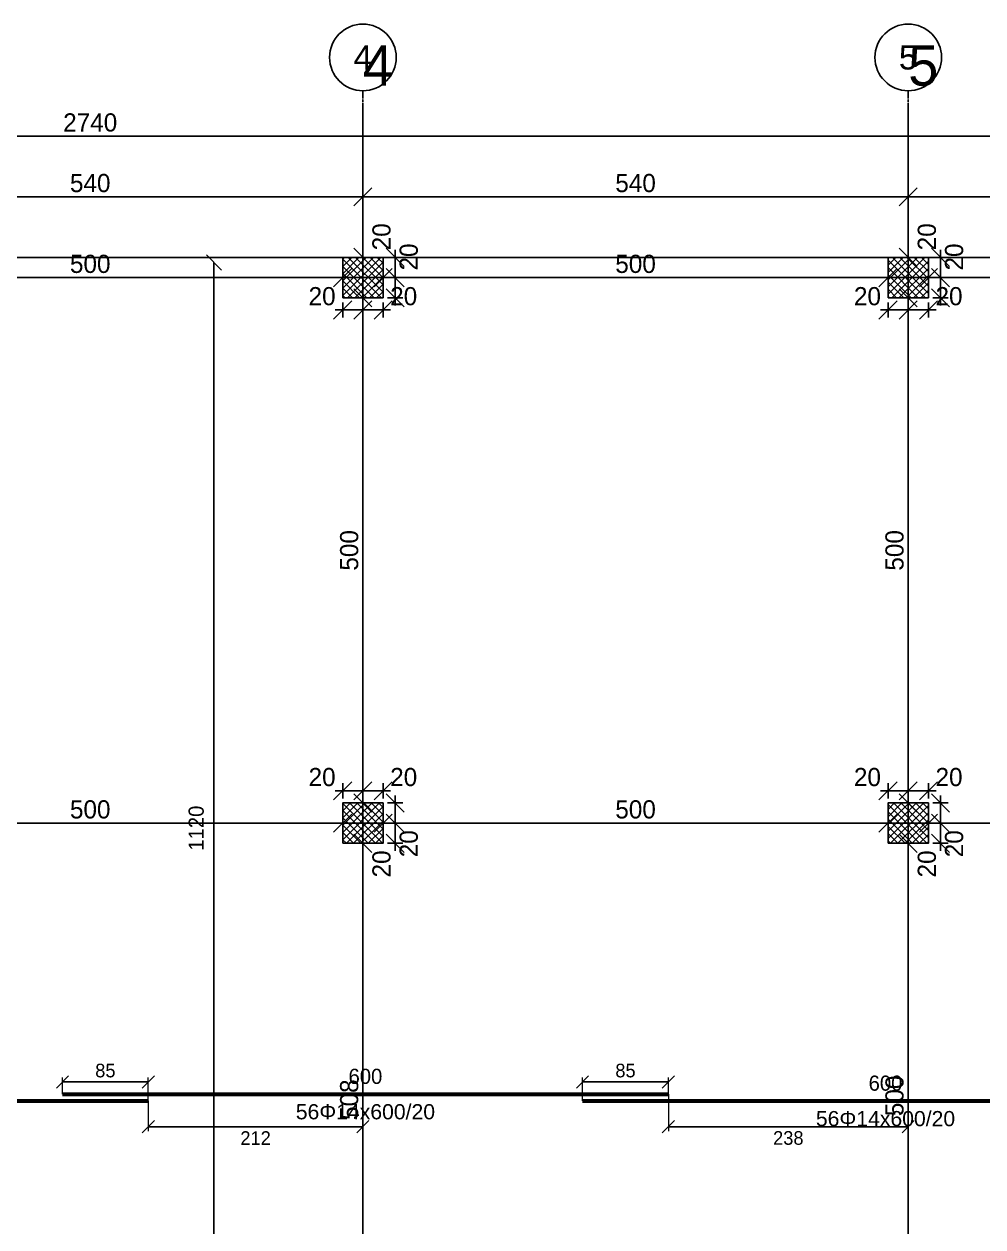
# Model space of a CAD drawing. Header units: centimetres. Extents: x -231 to 7431, y -4464 to 7215.
# Drawn here: x 1304 to 2254, y -2370 to -1179 of the extents above; entities that cross this region are included whole.
import ezdxf
from ezdxf.enums import TextEntityAlignment as Align

# ---------------------------------------------------------------- set-up
doc = ezdxf.new("R2010")
doc.units = ezdxf.units.CM
doc.linetypes.add('DASHDOT', pattern=[3.556, 2.54, -0.508, 0, -0.508])
for name, color, linetype in [('AXIS', 8, 'Continuous'), ('COLUMN', 3, 'Continuous'), ('FW_AXIS', 7, 'Continuous'), ('FW_COLUMN_HATCH', 8, 'Continuous'), ('FW_DIM', 7, 'Continuous'), ('REB_TOP_MESH_X', 5, 'Continuous'), ('REB_TOP_MESH_X_AXDIM', 5, 'Continuous'), ('REB_TOP_MESH_X_LAP', 5, 'Continuous'), ('REB_TOP_MESH_X_RANGE', 5, 'Continuous'), ('REB_TOP_MESH_X_TEXT', 5, 'Continuous'), ('SLAB', 7, 'Continuous')]:
    doc.layers.add(name, color=color, linetype=linetype)
doc.styles.add('REBAR_TXT', font='arial.ttf')
doc.dimstyles.new('FW_DIM', dxfattribs={"dimtxt": 18, "dimasz": 9, "dimexe": 7.5, "dimexo": 4.5, "dimgap": 4.5, "dimtad": 1, "dimdec": 0, "dimtxsty": 'Standard', "dimtsz": 9, "dimcen": 2.5, "dimdle": 7.5, "dimclrd": 256, "dimclre": 256, "dimclrt": 7, "dimazin": 3, "dimtfac": 1, "dimtmove": 2, "dimatfit": 3})
doc.dimstyles.new('REBAR LAP', dxfattribs={"dimtxt": 13.5, "dimasz": 2.5, "dimexe": 4.5, "dimexo": 0, "dimgap": 4.5, "dimtad": 1, "dimdec": 0, "dimtxsty": 'Standard', "dimtsz": 6, "dimcen": 2.5, "dimclrd": 6, "dimclre": 6, "dimclrt": 7, "dimazin": 3, "dimtfac": 1, "dimtmove": 2, "dimatfit": 3, "dimlwd": 25, "dimlwe": 18})
doc.dimstyles.new('REBAR M-200', dxfattribs={"dimtxt": 15, "dimasz": 15, "dimexe": 25, "dimexo": 12.5, "dimgap": 10, "dimtad": 1, "dimdec": 0, "dimtxsty": 'Standard', "dimblk": 'NONE', "dimcen": 50, "dimse1": 1, "dimse2": 1, "dimclrd": 6, "dimclre": 6, "dimclrt": 7, "dimazin": 3, "dimtfac": 1, "dimtmove": 2, "dimatfit": 3, "dimldrblk": 'NONE', "dimlwd": 53})
doc.dimstyles.new('REBAR RANGE', dxfattribs={"dimtxt": 15, "dimasz": 2.5, "dimexe": 0, "dimexo": 0, "dimgap": 10, "dimtad": 1, "dimdec": 0, "dimtxsty": 'Standard', "dimtsz": 7.5, "dimcen": 2.5, "dimse1": 1, "dimse2": 1, "dimclrd": 6, "dimclre": 6, "dimclrt": 7, "dimazin": 3, "dimtfac": 1, "dimtmove": 2, "dimatfit": 3, "dimlwd": 25})

# ---------------------------------------------------------------- blocks, each defined once
blk = doc.blocks.new('*D1083')
at = {"color": 6, "lineweight": 53}
blk.add_line((827.5, -2245), (1427.5, -2245), dxfattribs=at)
at = {"layer": 'Defpoints'}
for p in [(827.5, -2245), (827.5, -2245), (1427.5, -2245)]:
    blk.add_point(p, dxfattribs=at)
at = {"layer": 'REB_TOP_MESH_X', "color": 7, "insert": (1127.5, -2227.5), "char_height": 15, "attachment_point": 5}
blk.add_mtext('600', dxfattribs=at)
blk = doc.blocks.new('_NONE')
blk = doc.blocks.new('*D1084')
at = {"color": 6, "lineweight": 53}
blk.add_line((1342.5, -2238.25), (1942.5, -2238.25), dxfattribs=at)
at = {"layer": 'Defpoints'}
for p in [(1342.5, -2238.25), (1342.5, -2238.25), (1942.5, -2238.25)]:
    blk.add_point(p, dxfattribs=at)
at = {"layer": 'REB_TOP_MESH_X', "color": 7, "insert": (1642.5, -2220.75), "char_height": 15, "attachment_point": 5}
blk.add_mtext('600', dxfattribs=at)
blk = doc.blocks.new('*D1085')
at = {"color": 6, "lineweight": 53}
blk.add_line((1857.5, -2245), (2457.5, -2245), dxfattribs=at)
at = {"layer": 'Defpoints'}
for p in [(1857.5, -2245), (1857.5, -2245), (2457.5, -2245)]:
    blk.add_point(p, dxfattribs=at)
at = {"layer": 'REB_TOP_MESH_X', "color": 7, "insert": (2157.5, -2227.5), "char_height": 15, "attachment_point": 5}
blk.add_mtext('600', dxfattribs=at)
blk = doc.blocks.new('_OBLIQUE')
at = {"color": 0, "linetype": 'BYBLOCK'}
blk.add_line((-0.5, -0.5), (0.5, 0.5), dxfattribs=at)
blk = doc.blocks.new('*D1091')
at = {"color": 6, "lineweight": 18}
for p, q in [((1342.5, -2238.25), (1342.5, -2221.75)), ((1427.5, -2245), (1427.5, -2221.75))]:
    blk.add_line(p, q, dxfattribs=at)
at = {"color": 6, "lineweight": 25}
blk.add_line((1342.5, -2226.25), (1427.5, -2226.25), dxfattribs=at)
at = {"layer": 'Defpoints'}
for p in [(1342.5, -2226.25), (1342.5, -2238.25), (1427.5, -2245)]:
    blk.add_point(p, dxfattribs=at)
at = {"layer": 'REB_TOP_MESH_X_LAP', "color": 6, "xscale": 12, "yscale": 12}
for p in [(1342.5, -2226.25), (1427.5, -2226.25)]:
    blk.add_blockref('_OBLIQUE', p, dxfattribs=at)
at = {"layer": 'REB_TOP_MESH_X_LAP', "color": 7, "insert": (1385, -2215), "char_height": 13.5, "attachment_point": 5}
blk.add_mtext('85', dxfattribs=at)
blk = doc.blocks.new('*D1092')
at = {"color": 6, "lineweight": 18}
for p, q in [((1427.5, -2245), (1427.5, -2275)), ((1640, -2245), (1640, -2275))]:
    blk.add_line(p, q, dxfattribs=at)
at = {"color": 6, "lineweight": 25}
blk.add_line((1640, -2270.5), (1427.5, -2270.5), dxfattribs=at)
at = {"layer": 'Defpoints'}
for p in [(1427.5, -2245), (1640, -2245), (1640, -2270.5)]:
    blk.add_point(p, dxfattribs=at)
at = {"layer": 'REB_TOP_MESH_X_AXDIM', "color": 6, "xscale": 12, "yscale": 12}
for p in [(1427.5, -2270.5), (1640, -2270.5)]:
    blk.add_blockref('_OBLIQUE', p, dxfattribs=at)
at = {"layer": 'REB_TOP_MESH_X_AXDIM', "color": 7, "insert": (1533.75, -2281.75), "char_height": 13.5, "attachment_point": 5}
blk.add_mtext('212', dxfattribs=at)
blk = doc.blocks.new('*D1093')
at = {"color": 6, "lineweight": 18}
for p, q in [((1857.5, -2245), (1857.5, -2221.75)), ((1942.5, -2238.25), (1942.5, -2221.75))]:
    blk.add_line(p, q, dxfattribs=at)
at = {"color": 6, "lineweight": 25}
blk.add_line((1857.5, -2226.25), (1942.5, -2226.25), dxfattribs=at)
at = {"layer": 'Defpoints'}
for p in [(1857.5, -2226.25), (1942.5, -2238.25), (1857.5, -2245)]:
    blk.add_point(p, dxfattribs=at)
at = {"layer": 'REB_TOP_MESH_X_LAP', "color": 6, "xscale": 12, "yscale": 12}
for p in [(1857.5, -2226.25), (1942.5, -2226.25)]:
    blk.add_blockref('_OBLIQUE', p, dxfattribs=at)
at = {"layer": 'REB_TOP_MESH_X_LAP', "color": 7, "insert": (1900, -2215), "char_height": 13.5, "attachment_point": 5}
blk.add_mtext('85', dxfattribs=at)
blk = doc.blocks.new('*D1094')
at = {"color": 6, "lineweight": 18}
for p, q in [((1942.5, -2238.25), (1942.5, -2275)), ((2180, -2238.25), (2180, -2275))]:
    blk.add_line(p, q, dxfattribs=at)
at = {"color": 6, "lineweight": 25}
blk.add_line((2180, -2270.5), (1942.5, -2270.5), dxfattribs=at)
at = {"layer": 'Defpoints'}
for p in [(1942.5, -2238.25), (2180, -2238.25), (2180, -2270.5)]:
    blk.add_point(p, dxfattribs=at)
at = {"layer": 'REB_TOP_MESH_X_AXDIM', "color": 6, "xscale": 12, "yscale": 12}
for p in [(1942.5, -2270.5), (2180, -2270.5)]:
    blk.add_blockref('_OBLIQUE', p, dxfattribs=at)
at = {"layer": 'REB_TOP_MESH_X_AXDIM', "color": 7, "insert": (2061.25, -2281.75), "char_height": 13.5, "attachment_point": 5}
blk.add_mtext('238', dxfattribs=at)
blk = doc.blocks.new('*D1161')
at = {"color": 6, "lineweight": 25}
blk.add_line((1492.5, -2535), (1492.5, -1415), dxfattribs=at)
at = {"layer": 'Defpoints'}
for p in [(1492.5, -1415), (1492.5, -2535), (1492.5, -2535)]:
    blk.add_point(p, dxfattribs=at)
at = {"layer": 'REB_TOP_MESH_X_RANGE', "color": 6, "xscale": 15, "yscale": 15, "rotation": 90}
for p in [(1492.5, -1415), (1492.5, -2535)]:
    blk.add_blockref('_OBLIQUE', p, dxfattribs=at)
at = {"layer": 'REB_TOP_MESH_X_RANGE', "color": 7, "insert": (1475, -1975), "char_height": 15, "attachment_point": 5, "rotation": 90}
blk.add_mtext('1120', dxfattribs=at)
blk = doc.blocks.new('*D1253')
for p, q in [((1612.5, -1938), (1647.5, -1938)), ((1620, -1945.5), (1620, -1930.5)), ((1640, -1945.5), (1640, -1930.5))]:
    blk.add_line(p, q)
at = {"layer": 'Defpoints'}
for p in [(1620, -1938), (1620, -1950), (1640, -1950)]:
    blk.add_point(p, dxfattribs=at)
at = {"layer": 'FW_DIM', "xscale": 18, "yscale": 18}
for p in [(1620, -1938), (1640, -1938)]:
    blk.add_blockref('_OBLIQUE', p, dxfattribs=at)
at = {"layer": 'FW_DIM', "color": 7, "insert": (1599.6, -1924.5), "char_height": 18, "attachment_point": 5}
blk.add_mtext('20', dxfattribs=at)
blk = doc.blocks.new('*D1254')
for p, q in [((1632.5, -1938), (1667.5, -1938)), ((1640, -1945.5), (1640, -1930.5)), ((1660, -1945.5), (1660, -1930.5))]:
    blk.add_line(p, q)
at = {"layer": 'Defpoints'}
for p in [(1640, -1938), (1640, -1950), (1660, -1950)]:
    blk.add_point(p, dxfattribs=at)
at = {"layer": 'FW_DIM', "xscale": 18, "yscale": 18}
for p in [(1640, -1938), (1660, -1938)]:
    blk.add_blockref('_OBLIQUE', p, dxfattribs=at)
at = {"layer": 'FW_DIM', "color": 7, "insert": (1680.4, -1924.5), "char_height": 18, "attachment_point": 5}
blk.add_mtext('20', dxfattribs=at)
blk = doc.blocks.new('*D1255')
for p, q in [((1672, -1997.5), (1672, -1962.5)), ((1664.5, -1970), (1679.5, -1970)), ((1664.5, -1990), (1679.5, -1990))]:
    blk.add_line(p, q)
at = {"layer": 'Defpoints'}
for p in [(1660, -1970), (1660, -1990), (1672, -1990)]:
    blk.add_point(p, dxfattribs=at)
at = {"layer": 'FW_DIM', "xscale": 18, "yscale": 18, "rotation": 90}
for p in [(1672, -1970), (1672, -1990)]:
    blk.add_blockref('_OBLIQUE', p, dxfattribs=at)
at = {"layer": 'FW_DIM', "color": 7, "insert": (1658.5, -2010.4), "char_height": 18, "attachment_point": 5, "rotation": 90}
blk.add_mtext('20', dxfattribs=at)
blk = doc.blocks.new('*D1256')
for p, q in [((1664.5, -1950), (1679.5, -1950)), ((1672, -1977.5), (1672, -1942.5)), ((1664.5, -1970), (1679.5, -1970))]:
    blk.add_line(p, q)
at = {"layer": 'Defpoints'}
for p in [(1660, -1950), (1660, -1970), (1672, -1970)]:
    blk.add_point(p, dxfattribs=at)
at = {"layer": 'FW_DIM', "xscale": 18, "yscale": 18, "rotation": 90}
for p in [(1672, -1950), (1672, -1970)]:
    blk.add_blockref('_OBLIQUE', p, dxfattribs=at)
at = {"layer": 'FW_DIM', "color": 7, "insert": (1685.5, -1990.4), "char_height": 18, "attachment_point": 5, "rotation": 90}
blk.add_mtext('20', dxfattribs=at)
blk = doc.blocks.new('*D1257')
for p, q in [((1612.5, -1462), (1647.5, -1462)), ((1620, -1454.5), (1620, -1469.5)), ((1640, -1454.5), (1640, -1469.5))]:
    blk.add_line(p, q)
at = {"layer": 'Defpoints'}
for p in [(1620, -1450), (1640, -1450), (1620, -1462)]:
    blk.add_point(p, dxfattribs=at)
at = {"layer": 'FW_DIM', "xscale": 18, "yscale": 18}
for p in [(1620, -1462), (1640, -1462)]:
    blk.add_blockref('_OBLIQUE', p, dxfattribs=at)
at = {"layer": 'FW_DIM', "color": 7, "insert": (1599.6, -1448.5), "char_height": 18, "attachment_point": 5}
blk.add_mtext('20', dxfattribs=at)
blk = doc.blocks.new('*D1258')
for p, q in [((1632.5, -1462), (1667.5, -1462)), ((1640, -1454.5), (1640, -1469.5)), ((1660, -1454.5), (1660, -1469.5))]:
    blk.add_line(p, q)
at = {"layer": 'Defpoints'}
for p in [(1640, -1450), (1660, -1450), (1640, -1462)]:
    blk.add_point(p, dxfattribs=at)
at = {"layer": 'FW_DIM', "xscale": 18, "yscale": 18}
for p in [(1640, -1462), (1660, -1462)]:
    blk.add_blockref('_OBLIQUE', p, dxfattribs=at)
at = {"layer": 'FW_DIM', "color": 7, "insert": (1680.4, -1448.5), "char_height": 18, "attachment_point": 5}
blk.add_mtext('20', dxfattribs=at)
blk = doc.blocks.new('*D1259')
for p, q in [((1672, -1457.5), (1672, -1422.5)), ((1664.5, -1430), (1679.5, -1430)), ((1664.5, -1450), (1679.5, -1450))]:
    blk.add_line(p, q)
at = {"layer": 'Defpoints'}
for p in [(1660, -1430), (1660, -1450), (1672, -1450)]:
    blk.add_point(p, dxfattribs=at)
at = {"layer": 'FW_DIM', "xscale": 18, "yscale": 18, "rotation": 90}
for p in [(1672, -1430), (1672, -1450)]:
    blk.add_blockref('_OBLIQUE', p, dxfattribs=at)
at = {"layer": 'FW_DIM', "color": 7, "insert": (1685.5, -1409.6), "char_height": 18, "attachment_point": 5, "rotation": 90}
blk.add_mtext('20', dxfattribs=at)
blk = doc.blocks.new('*D1260')
for p, q in [((1672, -1437.5), (1672, -1402.5)), ((1664.5, -1410), (1679.5, -1410)), ((1664.5, -1430), (1679.5, -1430))]:
    blk.add_line(p, q)
at = {"layer": 'Defpoints'}
for p in [(1660, -1410), (1660, -1430), (1672, -1430)]:
    blk.add_point(p, dxfattribs=at)
at = {"layer": 'FW_DIM', "xscale": 18, "yscale": 18, "rotation": 90}
for p in [(1672, -1410), (1672, -1430)]:
    blk.add_blockref('_OBLIQUE', p, dxfattribs=at)
at = {"layer": 'FW_DIM', "color": 7, "insert": (1658.5, -1389.6), "char_height": 18, "attachment_point": 5, "rotation": 90}
blk.add_mtext('20', dxfattribs=at)
blk = doc.blocks.new('*D1277')
for p, q in [((2152.5, -1938), (2187.5, -1938)), ((2160, -1945.5), (2160, -1930.5)), ((2180, -1945.5), (2180, -1930.5))]:
    blk.add_line(p, q)
at = {"layer": 'Defpoints'}
for p in [(2160, -1938), (2160, -1950), (2180, -1950)]:
    blk.add_point(p, dxfattribs=at)
at = {"layer": 'FW_DIM', "xscale": 18, "yscale": 18}
for p in [(2160, -1938), (2180, -1938)]:
    blk.add_blockref('_OBLIQUE', p, dxfattribs=at)
at = {"layer": 'FW_DIM', "color": 7, "insert": (2139.6, -1924.5), "char_height": 18, "attachment_point": 5}
blk.add_mtext('20', dxfattribs=at)
blk = doc.blocks.new('*D1278')
for p, q in [((2172.5, -1938), (2207.5, -1938)), ((2180, -1945.5), (2180, -1930.5)), ((2200, -1945.5), (2200, -1930.5))]:
    blk.add_line(p, q)
at = {"layer": 'Defpoints'}
for p in [(2180, -1938), (2180, -1950), (2200, -1950)]:
    blk.add_point(p, dxfattribs=at)
at = {"layer": 'FW_DIM', "xscale": 18, "yscale": 18}
for p in [(2180, -1938), (2200, -1938)]:
    blk.add_blockref('_OBLIQUE', p, dxfattribs=at)
at = {"layer": 'FW_DIM', "color": 7, "insert": (2220.4, -1924.5), "char_height": 18, "attachment_point": 5}
blk.add_mtext('20', dxfattribs=at)
blk = doc.blocks.new('*D1279')
for p, q in [((2212, -1997.5), (2212, -1962.5)), ((2204.5, -1970), (2219.5, -1970)), ((2204.5, -1990), (2219.5, -1990))]:
    blk.add_line(p, q)
at = {"layer": 'Defpoints'}
for p in [(2200, -1970), (2200, -1990), (2212, -1990)]:
    blk.add_point(p, dxfattribs=at)
at = {"layer": 'FW_DIM', "xscale": 18, "yscale": 18, "rotation": 90}
for p in [(2212, -1970), (2212, -1990)]:
    blk.add_blockref('_OBLIQUE', p, dxfattribs=at)
at = {"layer": 'FW_DIM', "color": 7, "insert": (2198.5, -2010.4), "char_height": 18, "attachment_point": 5, "rotation": 90}
blk.add_mtext('20', dxfattribs=at)
blk = doc.blocks.new('*D1280')
for p, q in [((2204.5, -1950), (2219.5, -1950)), ((2212, -1977.5), (2212, -1942.5)), ((2204.5, -1970), (2219.5, -1970))]:
    blk.add_line(p, q)
at = {"layer": 'Defpoints'}
for p in [(2200, -1950), (2200, -1970), (2212, -1970)]:
    blk.add_point(p, dxfattribs=at)
at = {"layer": 'FW_DIM', "xscale": 18, "yscale": 18, "rotation": 90}
for p in [(2212, -1950), (2212, -1970)]:
    blk.add_blockref('_OBLIQUE', p, dxfattribs=at)
at = {"layer": 'FW_DIM', "color": 7, "insert": (2225.5, -1990.4), "char_height": 18, "attachment_point": 5, "rotation": 90}
blk.add_mtext('20', dxfattribs=at)
blk = doc.blocks.new('*D1281')
for p, q in [((2152.5, -1462), (2187.5, -1462)), ((2160, -1454.5), (2160, -1469.5)), ((2180, -1454.5), (2180, -1469.5))]:
    blk.add_line(p, q)
at = {"layer": 'Defpoints'}
for p in [(2160, -1450), (2180, -1450), (2160, -1462)]:
    blk.add_point(p, dxfattribs=at)
at = {"layer": 'FW_DIM', "xscale": 18, "yscale": 18}
for p in [(2160, -1462), (2180, -1462)]:
    blk.add_blockref('_OBLIQUE', p, dxfattribs=at)
at = {"layer": 'FW_DIM', "color": 7, "insert": (2139.6, -1448.5), "char_height": 18, "attachment_point": 5}
blk.add_mtext('20', dxfattribs=at)
blk = doc.blocks.new('*D1282')
for p, q in [((2172.5, -1462), (2207.5, -1462)), ((2180, -1454.5), (2180, -1469.5)), ((2200, -1454.5), (2200, -1469.5))]:
    blk.add_line(p, q)
at = {"layer": 'Defpoints'}
for p in [(2180, -1450), (2200, -1450), (2180, -1462)]:
    blk.add_point(p, dxfattribs=at)
at = {"layer": 'FW_DIM', "xscale": 18, "yscale": 18}
for p in [(2180, -1462), (2200, -1462)]:
    blk.add_blockref('_OBLIQUE', p, dxfattribs=at)
at = {"layer": 'FW_DIM', "color": 7, "insert": (2220.4, -1448.5), "char_height": 18, "attachment_point": 5}
blk.add_mtext('20', dxfattribs=at)
blk = doc.blocks.new('*D1283')
for p, q in [((2212, -1457.5), (2212, -1422.5)), ((2204.5, -1430), (2219.5, -1430)), ((2204.5, -1450), (2219.5, -1450))]:
    blk.add_line(p, q)
at = {"layer": 'Defpoints'}
for p in [(2200, -1430), (2200, -1450), (2212, -1450)]:
    blk.add_point(p, dxfattribs=at)
at = {"layer": 'FW_DIM', "xscale": 18, "yscale": 18, "rotation": 90}
for p in [(2212, -1430), (2212, -1450)]:
    blk.add_blockref('_OBLIQUE', p, dxfattribs=at)
at = {"layer": 'FW_DIM', "color": 7, "insert": (2225.5, -1409.6), "char_height": 18, "attachment_point": 5, "rotation": 90}
blk.add_mtext('20', dxfattribs=at)
blk = doc.blocks.new('*D1284')
for p, q in [((2212, -1437.5), (2212, -1402.5)), ((2204.5, -1410), (2219.5, -1410)), ((2204.5, -1430), (2219.5, -1430))]:
    blk.add_line(p, q)
at = {"layer": 'Defpoints'}
for p in [(2200, -1410), (2200, -1430), (2212, -1430)]:
    blk.add_point(p, dxfattribs=at)
at = {"layer": 'FW_DIM', "xscale": 18, "yscale": 18, "rotation": 90}
for p in [(2212, -1410), (2212, -1430)]:
    blk.add_blockref('_OBLIQUE', p, dxfattribs=at)
at = {"layer": 'FW_DIM', "color": 7, "insert": (2198.5, -1389.6), "char_height": 18, "attachment_point": 5, "rotation": 90}
blk.add_mtext('20', dxfattribs=at)
blk = doc.blocks.new('*D1354')
for p, q in [((1120, -1965.5), (1120, -1962.5)), ((1620, -1965.5), (1620, -1962.5)), ((1112.5, -1970), (1627.5, -1970))]:
    blk.add_line(p, q)
at = {"layer": 'Defpoints'}
for p in [(1120, -1970), (1120, -1970), (1620, -1970)]:
    blk.add_point(p, dxfattribs=at)
at = {"layer": 'FW_DIM', "xscale": 18, "yscale": 18}
for p in [(1120, -1970), (1620, -1970)]:
    blk.add_blockref('_OBLIQUE', p, dxfattribs=at)
at = {"layer": 'FW_DIM', "color": 7, "insert": (1370, -1956.5), "char_height": 18, "attachment_point": 5}
blk.add_mtext('500', dxfattribs=at)
blk = doc.blocks.new('*D1355')
for p, q in [((1620, -1965.5), (1620, -1962.5)), ((1660, -1965.5), (1660, -1962.5)), ((1612.5, -1970), (1667.5, -1970))]:
    blk.add_line(p, q)
at = {"layer": 'Defpoints'}
for p in [(1620, -1970), (1620, -1970), (1660, -1970)]:
    blk.add_point(p, dxfattribs=at)
at = {"layer": 'FW_DIM', "xscale": 18, "yscale": 18}
for p in [(1620, -1970), (1660, -1970)]:
    blk.add_blockref('_OBLIQUE', p, dxfattribs=at)
blk = doc.blocks.new('*D1356')
for p, q in [((1660, -1965.5), (1660, -1962.5)), ((2160, -1965.5), (2160, -1962.5)), ((1652.5, -1970), (2167.5, -1970))]:
    blk.add_line(p, q)
at = {"layer": 'Defpoints'}
for p in [(1660, -1970), (1660, -1970), (2160, -1970)]:
    blk.add_point(p, dxfattribs=at)
at = {"layer": 'FW_DIM', "xscale": 18, "yscale": 18}
for p in [(1660, -1970), (2160, -1970)]:
    blk.add_blockref('_OBLIQUE', p, dxfattribs=at)
at = {"layer": 'FW_DIM', "color": 7, "insert": (1910, -1956.5), "char_height": 18, "attachment_point": 5}
blk.add_mtext('500', dxfattribs=at)
blk = doc.blocks.new('*D1357')
for p, q in [((2160, -1965.5), (2160, -1962.5)), ((2200, -1965.5), (2200, -1962.5)), ((2152.5, -1970), (2207.5, -1970))]:
    blk.add_line(p, q)
at = {"layer": 'Defpoints'}
for p in [(2160, -1970), (2160, -1970), (2200, -1970)]:
    blk.add_point(p, dxfattribs=at)
at = {"layer": 'FW_DIM', "xscale": 18, "yscale": 18}
for p in [(2160, -1970), (2200, -1970)]:
    blk.add_blockref('_OBLIQUE', p, dxfattribs=at)
blk = doc.blocks.new('*D1358')
for p, q in [((2200, -1965.5), (2200, -1962.5)), ((2700, -1965.5), (2700, -1962.5)), ((2192.5, -1970), (2707.5, -1970))]:
    blk.add_line(p, q)
at = {"layer": 'Defpoints'}
for p in [(2200, -1970), (2200, -1970), (2700, -1970)]:
    blk.add_point(p, dxfattribs=at)
at = {"layer": 'FW_DIM', "xscale": 18, "yscale": 18}
for p in [(2200, -1970), (2700, -1970)]:
    blk.add_blockref('_OBLIQUE', p, dxfattribs=at)
at = {"layer": 'FW_DIM', "color": 7, "insert": (2450, -1956.5), "char_height": 18, "attachment_point": 5}
blk.add_mtext('500', dxfattribs=at)
blk = doc.blocks.new('*D1365')
for p, q in [((1120, -1425.5), (1120, -1422.5)), ((1620, -1425.5), (1620, -1422.5)), ((1112.5, -1430), (1627.5, -1430))]:
    blk.add_line(p, q)
at = {"layer": 'Defpoints'}
for p in [(1120, -1430), (1120, -1430), (1620, -1430)]:
    blk.add_point(p, dxfattribs=at)
at = {"layer": 'FW_DIM', "xscale": 18, "yscale": 18}
for p in [(1120, -1430), (1620, -1430)]:
    blk.add_blockref('_OBLIQUE', p, dxfattribs=at)
at = {"layer": 'FW_DIM', "color": 7, "insert": (1370, -1416.5), "char_height": 18, "attachment_point": 5}
blk.add_mtext('500', dxfattribs=at)
blk = doc.blocks.new('*D1366')
for p, q in [((1620, -1425.5), (1620, -1422.5)), ((1660, -1425.5), (1660, -1422.5)), ((1612.5, -1430), (1667.5, -1430))]:
    blk.add_line(p, q)
at = {"layer": 'Defpoints'}
for p in [(1620, -1430), (1620, -1430), (1660, -1430)]:
    blk.add_point(p, dxfattribs=at)
at = {"layer": 'FW_DIM', "xscale": 18, "yscale": 18}
for p in [(1620, -1430), (1660, -1430)]:
    blk.add_blockref('_OBLIQUE', p, dxfattribs=at)
blk = doc.blocks.new('*D1367')
for p, q in [((1660, -1425.5), (1660, -1422.5)), ((2160, -1425.5), (2160, -1422.5)), ((1652.5, -1430), (2167.5, -1430))]:
    blk.add_line(p, q)
at = {"layer": 'Defpoints'}
for p in [(1660, -1430), (1660, -1430), (2160, -1430)]:
    blk.add_point(p, dxfattribs=at)
at = {"layer": 'FW_DIM', "xscale": 18, "yscale": 18}
for p in [(1660, -1430), (2160, -1430)]:
    blk.add_blockref('_OBLIQUE', p, dxfattribs=at)
at = {"layer": 'FW_DIM', "color": 7, "insert": (1910, -1416.5), "char_height": 18, "attachment_point": 5}
blk.add_mtext('500', dxfattribs=at)
blk = doc.blocks.new('*D1368')
for p, q in [((2160, -1425.5), (2160, -1422.5)), ((2200, -1425.5), (2200, -1422.5)), ((2152.5, -1430), (2207.5, -1430))]:
    blk.add_line(p, q)
at = {"layer": 'Defpoints'}
for p in [(2160, -1430), (2160, -1430), (2200, -1430)]:
    blk.add_point(p, dxfattribs=at)
at = {"layer": 'FW_DIM', "xscale": 18, "yscale": 18}
for p in [(2160, -1430), (2200, -1430)]:
    blk.add_blockref('_OBLIQUE', p, dxfattribs=at)
blk = doc.blocks.new('*D1369')
for p, q in [((2200, -1425.5), (2200, -1422.5)), ((2700, -1425.5), (2700, -1422.5)), ((2192.5, -1430), (2707.5, -1430))]:
    blk.add_line(p, q)
at = {"layer": 'Defpoints'}
for p in [(2200, -1430), (2200, -1430), (2700, -1430)]:
    blk.add_point(p, dxfattribs=at)
at = {"layer": 'FW_DIM', "xscale": 18, "yscale": 18}
for p in [(2200, -1430), (2700, -1430)]:
    blk.add_blockref('_OBLIQUE', p, dxfattribs=at)
at = {"layer": 'FW_DIM', "color": 7, "insert": (2450, -1416.5), "char_height": 18, "attachment_point": 5}
blk.add_mtext('500', dxfattribs=at)
blk = doc.blocks.new('*D1405')
for p, q in [((1640, -2505), (1640, -1982.5)), ((1635.5, -1990), (1632.5, -1990)), ((1635.5, -2497.5), (1632.5, -2497.5))]:
    blk.add_line(p, q)
at = {"layer": 'Defpoints'}
for p in [(1640, -1990), (1640, -2497.5), (1640, -2497.5)]:
    blk.add_point(p, dxfattribs=at)
at = {"layer": 'FW_DIM', "xscale": 18, "yscale": 18, "rotation": 90}
for p in [(1640, -1990), (1640, -2497.5)]:
    blk.add_blockref('_OBLIQUE', p, dxfattribs=at)
at = {"layer": 'FW_DIM', "color": 7, "insert": (1626.5, -2243.75), "char_height": 18, "attachment_point": 5, "rotation": 90}
blk.add_mtext('508', dxfattribs=at)
blk = doc.blocks.new('*D1406')
for p, q in [((1635.5, -1950), (1632.5, -1950)), ((1640, -1997.5), (1640, -1942.5)), ((1635.5, -1990), (1632.5, -1990))]:
    blk.add_line(p, q)
at = {"layer": 'Defpoints'}
for p in [(1640, -1950), (1640, -1990), (1640, -1990)]:
    blk.add_point(p, dxfattribs=at)
at = {"layer": 'FW_DIM', "xscale": 18, "yscale": 18, "rotation": 90}
for p in [(1640, -1950), (1640, -1990)]:
    blk.add_blockref('_OBLIQUE', p, dxfattribs=at)
blk = doc.blocks.new('*D1407')
for p, q in [((1635.5, -1450), (1632.5, -1450)), ((1640, -1957.5), (1640, -1442.5)), ((1635.5, -1950), (1632.5, -1950))]:
    blk.add_line(p, q)
at = {"layer": 'Defpoints'}
for p in [(1640, -1450), (1640, -1950), (1640, -1950)]:
    blk.add_point(p, dxfattribs=at)
at = {"layer": 'FW_DIM', "xscale": 18, "yscale": 18, "rotation": 90}
for p in [(1640, -1450), (1640, -1950)]:
    blk.add_blockref('_OBLIQUE', p, dxfattribs=at)
at = {"layer": 'FW_DIM', "color": 7, "insert": (1626.5, -1700), "char_height": 18, "attachment_point": 5, "rotation": 90}
blk.add_mtext('500', dxfattribs=at)
blk = doc.blocks.new('*D1408')
for p, q in [((1640, -1457.5), (1640, -1402.5)), ((1635.5, -1410), (1632.5, -1410)), ((1635.5, -1450), (1632.5, -1450))]:
    blk.add_line(p, q)
at = {"layer": 'Defpoints'}
for p in [(1640, -1410), (1640, -1450), (1640, -1450)]:
    blk.add_point(p, dxfattribs=at)
at = {"layer": 'FW_DIM', "xscale": 18, "yscale": 18, "rotation": 90}
for p in [(1640, -1410), (1640, -1450)]:
    blk.add_blockref('_OBLIQUE', p, dxfattribs=at)
blk = doc.blocks.new('*D1418')
for p, q in [((2180, -2497.5), (2180, -1982.5)), ((2175.5, -1990), (2172.5, -1990)), ((2175.5, -2490), (2172.5, -2490))]:
    blk.add_line(p, q)
at = {"layer": 'Defpoints'}
for p in [(2180, -1990), (2180, -2490), (2180, -2490)]:
    blk.add_point(p, dxfattribs=at)
at = {"layer": 'FW_DIM', "xscale": 18, "yscale": 18, "rotation": 90}
for p in [(2180, -1990), (2180, -2490)]:
    blk.add_blockref('_OBLIQUE', p, dxfattribs=at)
at = {"layer": 'FW_DIM', "color": 7, "insert": (2166.5, -2240), "char_height": 18, "attachment_point": 5, "rotation": 90}
blk.add_mtext('500', dxfattribs=at)
blk = doc.blocks.new('*D1419')
for p, q in [((2175.5, -1950), (2172.5, -1950)), ((2180, -1997.5), (2180, -1942.5)), ((2175.5, -1990), (2172.5, -1990))]:
    blk.add_line(p, q)
at = {"layer": 'Defpoints'}
for p in [(2180, -1950), (2180, -1990), (2180, -1990)]:
    blk.add_point(p, dxfattribs=at)
at = {"layer": 'FW_DIM', "xscale": 18, "yscale": 18, "rotation": 90}
for p in [(2180, -1950), (2180, -1990)]:
    blk.add_blockref('_OBLIQUE', p, dxfattribs=at)
blk = doc.blocks.new('*D1420')
for p, q in [((2175.5, -1450), (2172.5, -1450)), ((2180, -1957.5), (2180, -1442.5)), ((2175.5, -1950), (2172.5, -1950))]:
    blk.add_line(p, q)
at = {"layer": 'Defpoints'}
for p in [(2180, -1450), (2180, -1950), (2180, -1950)]:
    blk.add_point(p, dxfattribs=at)
at = {"layer": 'FW_DIM', "xscale": 18, "yscale": 18, "rotation": 90}
for p in [(2180, -1450), (2180, -1950)]:
    blk.add_blockref('_OBLIQUE', p, dxfattribs=at)
at = {"layer": 'FW_DIM', "color": 7, "insert": (2166.5, -1700), "char_height": 18, "attachment_point": 5, "rotation": 90}
blk.add_mtext('500', dxfattribs=at)
blk = doc.blocks.new('*D1421')
for p, q in [((2180, -1457.5), (2180, -1402.5)), ((2175.5, -1410), (2172.5, -1410)), ((2175.5, -1450), (2172.5, -1450))]:
    blk.add_line(p, q)
at = {"layer": 'Defpoints'}
for p in [(2180, -1410), (2180, -1450), (2180, -1450)]:
    blk.add_point(p, dxfattribs=at)
at = {"layer": 'FW_DIM', "xscale": 18, "yscale": 18, "rotation": 90}
for p in [(2180, -1410), (2180, -1450)]:
    blk.add_blockref('_OBLIQUE', p, dxfattribs=at)
blk = doc.blocks.new('*D1436')
for p, q in [((1100, -1405.5), (1100, -1342.5)), ((1640, -1405.5), (1640, -1342.5)), ((1092.5, -1350), (1647.5, -1350))]:
    blk.add_line(p, q)
at = {"layer": 'Defpoints'}
for p in [(1100, -1350), (1100, -1410), (1640, -1410)]:
    blk.add_point(p, dxfattribs=at)
at = {"layer": 'FW_DIM', "xscale": 18, "yscale": 18}
for p in [(1100, -1350), (1640, -1350)]:
    blk.add_blockref('_OBLIQUE', p, dxfattribs=at)
at = {"layer": 'FW_DIM', "color": 7, "insert": (1370, -1336.5), "char_height": 18, "attachment_point": 5}
blk.add_mtext('540', dxfattribs=at)
blk = doc.blocks.new('*D1437')
for p, q in [((1640, -1405.5), (1640, -1342.5)), ((2180, -1405.5), (2180, -1342.5)), ((1632.5, -1350), (2187.5, -1350))]:
    blk.add_line(p, q)
at = {"layer": 'Defpoints'}
for p in [(1640, -1350), (1640, -1410), (2180, -1410)]:
    blk.add_point(p, dxfattribs=at)
at = {"layer": 'FW_DIM', "xscale": 18, "yscale": 18}
for p in [(1640, -1350), (2180, -1350)]:
    blk.add_blockref('_OBLIQUE', p, dxfattribs=at)
at = {"layer": 'FW_DIM', "color": 7, "insert": (1910, -1336.5), "char_height": 18, "attachment_point": 5}
blk.add_mtext('540', dxfattribs=at)
blk = doc.blocks.new('*D1438')
for p, q in [((2180, -1405.5), (2180, -1342.5)), ((2720, -1405.5), (2720, -1342.5)), ((2172.5, -1350), (2727.5, -1350))]:
    blk.add_line(p, q)
at = {"layer": 'Defpoints'}
for p in [(2180, -1350), (2180, -1410), (2720, -1410)]:
    blk.add_point(p, dxfattribs=at)
at = {"layer": 'FW_DIM', "xscale": 18, "yscale": 18}
for p in [(2180, -1350), (2720, -1350)]:
    blk.add_blockref('_OBLIQUE', p, dxfattribs=at)
at = {"layer": 'FW_DIM', "color": 7, "insert": (2450, -1336.5), "char_height": 18, "attachment_point": 5}
blk.add_mtext('540', dxfattribs=at)
blk = doc.blocks.new('*D1447')
for p, q in [((0, -1405.5), (0, -1282.5)), ((2740, -1405.5), (2740, -1282.5)), ((-7.5, -1290), (2747.5, -1290))]:
    blk.add_line(p, q)
at = {"layer": 'Defpoints'}
for p in [(0, -1290), (0, -1410), (2740, -1410)]:
    blk.add_point(p, dxfattribs=at)
at = {"layer": 'FW_DIM', "xscale": 18, "yscale": 18}
for p in [(0, -1290), (2740, -1290)]:
    blk.add_blockref('_OBLIQUE', p, dxfattribs=at)
at = {"layer": 'FW_DIM', "color": 7, "insert": (1370, -1276.5), "char_height": 18, "attachment_point": 5}
blk.add_mtext('2740', dxfattribs=at)

msp = doc.modelspace()

# ---------------------------------------------------------------- hatches: boundary and pattern name
at = {"layer": 'FW_COLUMN_HATCH'}
h = msp.add_hatch(dxfattribs=at)
h.set_pattern_fill('ANSI37', scale=1.6)
h.paths.add_polyline_path([(1620, -1450), (1620, -1410), (1660, -1410), (1660, -1450), (1620, -1450)])
h = msp.add_hatch(dxfattribs=at)
h.set_pattern_fill('ANSI37', scale=1.6)
h.paths.add_polyline_path([(2160, -1450), (2160, -1410), (2200, -1410), (2200, -1450), (2160, -1450)])
h = msp.add_hatch(dxfattribs=at)
h.set_pattern_fill('ANSI37', scale=1.6)
h.paths.add_polyline_path([(1620, -1990), (1620, -1950), (1660, -1950), (1660, -1990), (1620, -1990)])
h = msp.add_hatch(dxfattribs=at)
h.set_pattern_fill('ANSI37', scale=1.6)
h.paths.add_polyline_path([(2160, -1990), (2160, -1950), (2200, -1950), (2200, -1990), (2160, -1990)])

# ---------------------------------------------------------------- linework, layer by layer
at = {"layer": 'AXIS'}
for p, q in [((1640, -4300), (1640, -1260)), ((2180, -4300), (2180, -1260)), ((-150, -1430), (2890, -1430)), ((-150, -1970), (2890, -1970))]:
    msp.add_line(p, q, dxfattribs=at)
at = {"layer": 'COLUMN'}
for points in [[(1620, -1450), (1660, -1450), (1660, -1410), (1620, -1410)], [(2160, -1450), (2200, -1450), (2200, -1410), (2160, -1410)], [(1620, -1990), (1660, -1990), (1660, -1950), (1620, -1950)], [(2160, -1990), (2200, -1990), (2200, -1950), (2160, -1950)]]:
    msp.add_lwpolyline(points, close=True, dxfattribs=at)
at = {"layer": 'FW_AXIS', "linetype": 'DASHDOT'}
for p, q in [((1640, -1260), (1640, -1245)), ((2180, -1260), (2180, -1245))]:
    msp.add_line(p, q, dxfattribs=at)
at = {"layer": 'FW_AXIS'}
for centre in [(1640, -1212), (2180, -1212)]:
    msp.add_circle(centre, 33, dxfattribs=at)
at = {"layer": 'SLAB'}
msp.add_lwpolyline([(0, -4150), (2740, -4150), (2740, -1410), (0, -1410)], close=True, dxfattribs=at)

# ---------------------------------------------------------------- texts
at = {"layer": 'AXIS'}
for s, p in [('4', (1640, -1240)), ('5', (2180, -1240))]:
    msp.add_text(s, height=40, dxfattribs=at).set_placement(p)
at = {"layer": 'FW_AXIS', "color": 7, "style": 'REBAR_TXT'}
for s, p in [('4', (1640, -1212)), ('5', (2180, -1212))]:
    msp.add_text(s, height=24, dxfattribs=at).set_placement(p, align=Align.MIDDLE_CENTER)
at = {"layer": 'REB_TOP_MESH_X_TEXT', "color": 7, "style": 'REBAR_TXT'}
for p in [(1642.5, -2248.2), (2157.5, -2255)]:
    msp.add_text('56Φ14x600/20', height=15, dxfattribs=at).set_placement(p, align=Align.TOP_CENTER)

# ---------------------------------------------------------------- dimensions: what is measured, and where the dimension line sits
at = {"layer": 'FW_DIM'}
for base, p1, p2, picture, middle in [((0, -1290), (0, -1410), (2740, -1410), '*D1447', (1370, -1276.5)), ((1100, -1350), (1100, -1410), (1640, -1410), '*D1436', (1370, -1336.5)), ((1640, -1350), (1640, -1410), (2180, -1410), '*D1437', (1910, -1336.5)), ((2180, -1350), (2180, -1410), (2720, -1410), '*D1438', (2450, -1336.5))]:
    dim = msp.add_linear_dim(base=base, p1=p1, p2=p2, dimstyle='FW_DIM', dxfattribs=at)
    dim.commit()
    dim.dimension.update_dxf_attribs({"geometry": picture, "text_midpoint": middle})
for base, p1, p2, text, picture, middle in [((1672, -1430), (1660, -1430), (1660, -1410), '20', '*D1260', (1658.5, -1389.6)), ((2212, -1430), (2200, -1430), (2200, -1410), '20', '*D1284', (2198.5, -1389.6)), ((1640, -1450), (1640, -1450), (1640, -1410), ' ', '*D1408', (1640, -1430)), ((1672, -1450), (1660, -1450), (1660, -1430), '20', '*D1259', (1685.5, -1409.6)), ((2180, -1450), (2180, -1450), (2180, -1410), ' ', '*D1421', (2180, -1430)), ((2212, -1450), (2200, -1450), (2200, -1430), '20', '*D1283', (2225.5, -1409.6)), ((1640, -1950), (1640, -1950), (1640, -1450), '500', '*D1407', (1626.5, -1700)), ((2180, -1950), (2180, -1950), (2180, -1450), '500', '*D1420', (2166.5, -1700)), ((1640, -1990), (1640, -1990), (1640, -1950), ' ', '*D1406', (1640, -1970)), ((1672, -1970), (1660, -1970), (1660, -1950), '20', '*D1256', (1685.5, -1990.4)), ((2180, -1990), (2180, -1990), (2180, -1950), ' ', '*D1419', (2180, -1970)), ((2212, -1970), (2200, -1970), (2200, -1950), '20', '*D1280', (2225.5, -1990.4)), ((1672, -1990), (1660, -1990), (1660, -1970), '20', '*D1255', (1658.5, -2010.4)), ((2212, -1990), (2200, -1990), (2200, -1970), '20', '*D1279', (2198.5, -2010.4)), ((1640, -2497.5), (1640, -2497.5), (1640, -1990), '508', '*D1405', (1626.5, -2243.8)), ((2180, -2490), (2180, -2490), (2180, -1990), '500', '*D1418', (2166.5, -2240))]:
    dim = msp.add_linear_dim(base=base, p1=p1, p2=p2, angle=90, text=text, dimstyle='FW_DIM', override={"dimtmove": 2}, dxfattribs=at)
    dim.commit()
    dim.dimension.update_dxf_attribs({"geometry": picture, "text_midpoint": middle, "dimtype": 160})
for base, p1, p2, text, picture, middle in [((1120, -1430), (1120, -1430), (1620, -1430), '500', '*D1365', (1370, -1416.5)), ((1660, -1430), (1660, -1430), (2160, -1430), '500', '*D1367', (1910, -1416.5)), ((2200, -1430), (2200, -1430), (2700, -1430), '500', '*D1369', (2450, -1416.5)), ((1620, -1430), (1620, -1430), (1660, -1430), ' ', '*D1366', (1640, -1430)), ((2160, -1430), (2160, -1430), (2200, -1430), ' ', '*D1368', (2180, -1430)), ((1620, -1462), (1620, -1450), (1640, -1450), '20', '*D1257', (1599.6, -1448.5)), ((1640, -1462), (1640, -1450), (1660, -1450), '20', '*D1258', (1680.4, -1448.5)), ((2160, -1462), (2160, -1450), (2180, -1450), '20', '*D1281', (2139.6, -1448.5)), ((2180, -1462), (2180, -1450), (2200, -1450), '20', '*D1282', (2220.4, -1448.5)), ((1620, -1938), (1620, -1950), (1640, -1950), '20', '*D1253', (1599.6, -1924.5)), ((1640, -1938), (1640, -1950), (1660, -1950), '20', '*D1254', (1680.4, -1924.5)), ((2160, -1938), (2160, -1950), (2180, -1950), '20', '*D1277', (2139.6, -1924.5)), ((2180, -1938), (2180, -1950), (2200, -1950), '20', '*D1278', (2220.4, -1924.5)), ((1120, -1970), (1120, -1970), (1620, -1970), '500', '*D1354', (1370, -1956.5)), ((1660, -1970), (1660, -1970), (2160, -1970), '500', '*D1356', (1910, -1956.5)), ((2200, -1970), (2200, -1970), (2700, -1970), '500', '*D1358', (2450, -1956.5)), ((1620, -1970), (1620, -1970), (1660, -1970), ' ', '*D1355', (1640, -1970)), ((2160, -1970), (2160, -1970), (2200, -1970), ' ', '*D1357', (2180, -1970))]:
    dim = msp.add_linear_dim(base=base, p1=p1, p2=p2, text=text, dimstyle='FW_DIM', override={"dimtmove": 2}, dxfattribs=at)
    dim.commit()
    dim.dimension.update_dxf_attribs({"geometry": picture, "text_midpoint": middle, "dimtype": 160})
at = {"layer": 'REB_TOP_MESH_X'}
for base, p1, p2, picture, middle in [((1342.5, -2238.2), (1342.5, -2238.2), (1942.5, -2238.2), '*D1084', (1642.5, -2220.8)), ((827.5, -2245), (827.5, -2245), (1427.5, -2245), '*D1083', (1127.5, -2227.5)), ((1857.5, -2245), (1857.5, -2245), (2457.5, -2245), '*D1085', (2157.5, -2227.5))]:
    dim = msp.add_linear_dim(base=base, p1=p1, p2=p2, dimstyle='REBAR M-200', dxfattribs=at)
    dim.commit()
    dim.dimension.update_dxf_attribs({"geometry": picture, "text_midpoint": middle})
at = {"layer": 'REB_TOP_MESH_X_AXDIM'}
for base, p1, p2, picture, middle in [((2180, -2270.5), (2180, -2238.25), (1942.5, -2238.25), '*D1094', (2061.25, -2281.75)), ((1640, -2270.5), (1640, -2245), (1427.5, -2245), '*D1092', (1533.75, -2281.75))]:
    dim = msp.add_linear_dim(base=base, p1=p1, p2=p2, dimstyle='REBAR LAP', dxfattribs=at)
    dim.commit()
    dim.dimension.update_dxf_attribs({"geometry": picture, "text_midpoint": middle})
at = {"layer": 'REB_TOP_MESH_X_LAP'}
for base, p1, p2, picture, middle in [((1342.5, -2226.2), (1342.5, -2238.2), (1427.5, -2245), '*D1091', (1385, -2215)), ((1857.5, -2226.2), (1857.5, -2245), (1942.5, -2238.2), '*D1093', (1900, -2215))]:
    dim = msp.add_linear_dim(base=base, p1=p1, p2=p2, dimstyle='REBAR LAP', dxfattribs=at)
    dim.commit()
    dim.dimension.update_dxf_attribs({"geometry": picture, "text_midpoint": middle})
at = {"layer": 'REB_TOP_MESH_X_RANGE'}
dim = msp.add_linear_dim(base=(1492.5, -2535), p1=(1492.5, -2535), p2=(1492.5, -1415), angle=90, dimstyle='REBAR RANGE', dxfattribs=at)
dim.commit()
dim.dimension.update_dxf_attribs({"geometry": '*D1161', "text_midpoint": (1475, -1975)})

doc.saveas('drawing.dxf')
